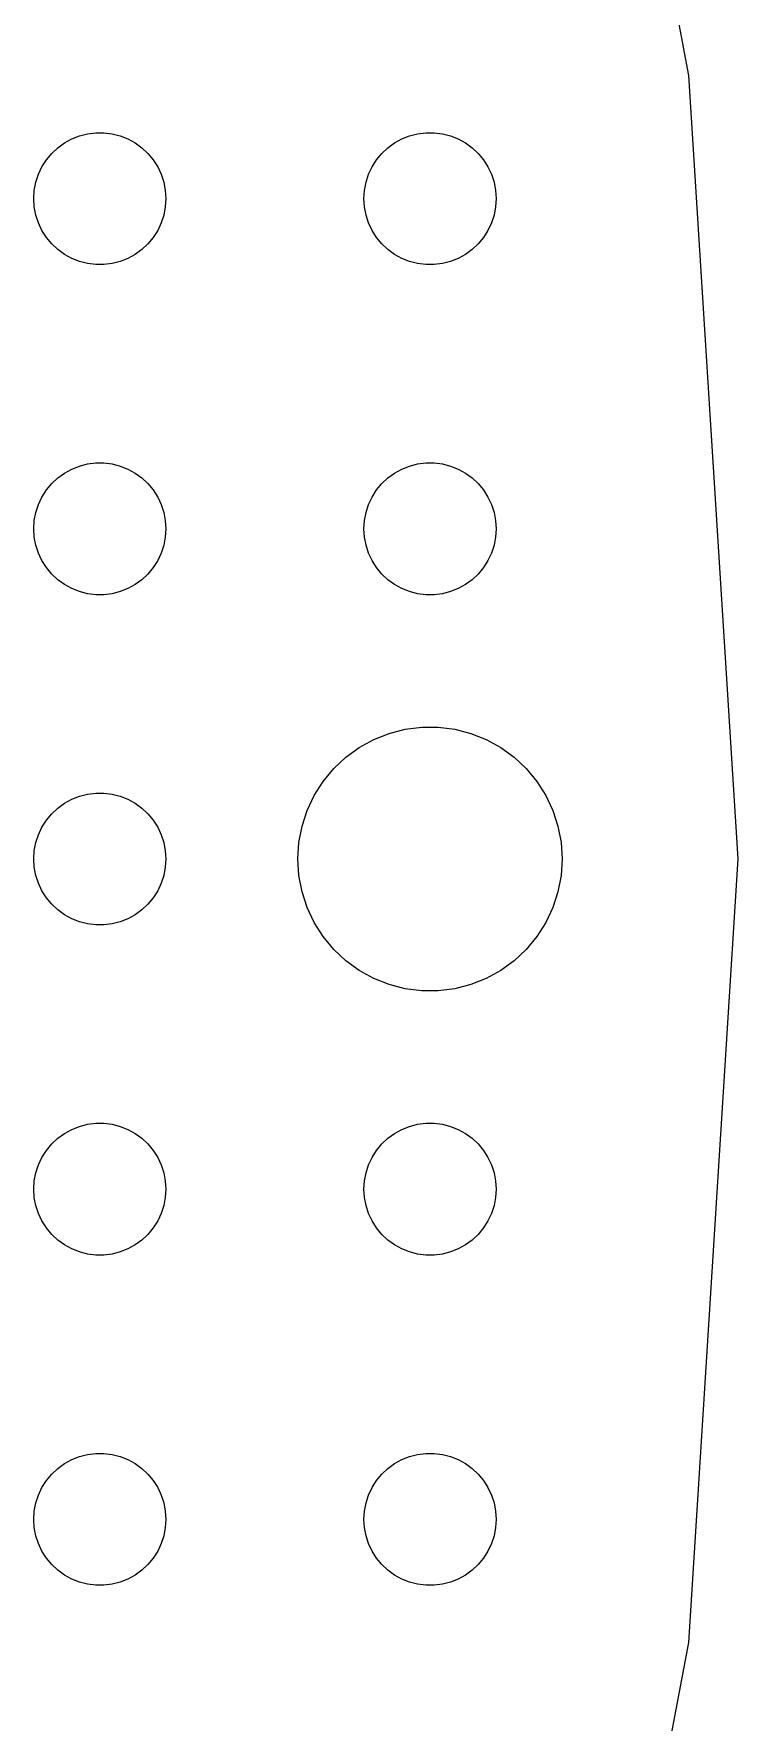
# Model space of a CAD drawing. Header units: metres. Extents: x -142 to 142, y -142 to 142.
# Drawn here: x 126 to 142, y -19.61 to 18.74 of the extents above; entities that cross this region are included whole.
import ezdxf

# ---------------------------------------------------------------- set-up
doc = ezdxf.new("R2010")
doc.units = ezdxf.units.M

msp = doc.modelspace()

# ---------------------------------------------------------------- linework, layer by layer
for p, q in [((140.88, 17.7973), (137.539, 35.314)), ((142, 0), (140.88, 17.7973)), ((127.219, 16.4734), (127.406, 16.497)), ((127.406, 16.497), (127.594, 16.497)), ((127.594, 16.497), (127.781, 16.4734)), ((134.719, 16.4734), (134.906, 16.497)), ((134.906, 16.497), (135.094, 16.497)), ((135.094, 16.497), (135.281, 16.4734)), ((126.407, 16.0268), (126.544, 16.1558)), ((126.544, 16.1558), (126.696, 16.2665)), ((126.696, 16.2665), (126.861, 16.3572)), ((126.861, 16.3572), (127.036, 16.4266)), ((127.036, 16.4266), (127.219, 16.4734)), ((127.781, 16.4734), (127.964, 16.4266)), ((127.964, 16.4266), (128.139, 16.3572)), ((128.139, 16.3572), (128.304, 16.2665)), ((128.304, 16.2665), (128.456, 16.1558)), ((128.456, 16.1558), (128.593, 16.0268)), ((133.907, 16.0268), (134.044, 16.1558)), ((134.044, 16.1558), (134.196, 16.2665)), ((134.196, 16.2665), (134.361, 16.3572)), ((134.361, 16.3572), (134.536, 16.4266)), ((134.536, 16.4266), (134.719, 16.4734)), ((135.281, 16.4734), (135.464, 16.4266)), ((135.464, 16.4266), (135.639, 16.3572)), ((135.639, 16.3572), (135.804, 16.2665)), ((135.804, 16.2665), (135.956, 16.1558)), ((135.956, 16.1558), (136.093, 16.0268)), ((126.186, 15.7226), (126.286, 15.8817)), ((126.286, 15.8817), (126.407, 16.0268)), ((128.593, 16.0268), (128.714, 15.8817)), ((128.714, 15.8817), (128.814, 15.7226)), ((133.686, 15.7226), (133.786, 15.8817)), ((133.786, 15.8817), (133.907, 16.0268)), ((136.093, 16.0268), (136.214, 15.8817)), ((136.214, 15.8817), (136.314, 15.7226)), ((126.012, 15.188), (126.047, 15.373)), ((126.047, 15.373), (126.105, 15.5522)), ((126.105, 15.5522), (126.186, 15.7226)), ((128.814, 15.7226), (128.895, 15.5522)), ((128.895, 15.5522), (128.953, 15.373)), ((128.953, 15.373), (128.988, 15.188)), ((133.512, 15.188), (133.547, 15.373)), ((133.547, 15.373), (133.605, 15.5522)), ((133.605, 15.5522), (133.686, 15.7226)), ((136.314, 15.7226), (136.395, 15.5522)), ((136.395, 15.5522), (136.453, 15.373)), ((136.453, 15.373), (136.488, 15.188)), ((126, 15), (126.012, 15.188)), ((126.012, 14.812), (126, 15)), ((128.988, 15.188), (129, 15)), ((129, 15), (128.988, 14.812)), ((133.5, 15), (133.512, 15.188)), ((133.512, 14.812), (133.5, 15)), ((136.488, 15.188), (136.5, 15)), ((136.5, 15), (136.488, 14.812)), ((126.047, 14.627), (126.012, 14.812)), ((126.105, 14.4478), (126.047, 14.627)), ((128.953, 14.627), (128.895, 14.4478)), ((128.988, 14.812), (128.953, 14.627)), ((133.547, 14.627), (133.512, 14.812)), ((133.605, 14.4478), (133.547, 14.627)), ((136.453, 14.627), (136.395, 14.4478)), ((136.488, 14.812), (136.453, 14.627)), ((126.186, 14.2774), (126.105, 14.4478)), ((126.286, 14.1183), (126.186, 14.2774)), ((128.814, 14.2774), (128.714, 14.1183)), ((128.895, 14.4478), (128.814, 14.2774)), ((133.686, 14.2774), (133.605, 14.4478)), ((133.786, 14.1183), (133.686, 14.2774)), ((136.314, 14.2774), (136.214, 14.1183)), ((136.395, 14.4478), (136.314, 14.2774)), ((126.407, 13.9732), (126.286, 14.1183)), ((126.544, 13.8442), (126.407, 13.9732)), ((126.696, 13.7335), (126.544, 13.8442)), ((128.456, 13.8442), (128.304, 13.7335)), ((128.593, 13.9732), (128.456, 13.8442)), ((128.714, 14.1183), (128.593, 13.9732)), ((133.907, 13.9732), (133.786, 14.1183)), ((134.044, 13.8442), (133.907, 13.9732)), ((134.196, 13.7335), (134.044, 13.8442)), ((135.956, 13.8442), (135.804, 13.7335)), ((136.093, 13.9732), (135.956, 13.8442)), ((136.214, 14.1183), (136.093, 13.9732)), ((126.861, 13.6427), (126.696, 13.7335)), ((127.036, 13.5734), (126.861, 13.6427)), ((127.219, 13.5266), (127.036, 13.5734)), ((127.406, 13.5029), (127.219, 13.5266)), ((127.594, 13.5029), (127.406, 13.5029)), ((127.781, 13.5266), (127.594, 13.5029)), ((127.964, 13.5734), (127.781, 13.5266)), ((128.139, 13.6427), (127.964, 13.5734)), ((128.304, 13.7335), (128.139, 13.6427)), ((134.361, 13.6427), (134.196, 13.7335)), ((134.536, 13.5734), (134.361, 13.6427)), ((134.719, 13.5266), (134.536, 13.5734)), ((134.906, 13.5029), (134.719, 13.5266)), ((135.094, 13.5029), (134.906, 13.5029)), ((135.281, 13.5266), (135.094, 13.5029)), ((135.464, 13.5734), (135.281, 13.5266)), ((135.639, 13.6427), (135.464, 13.5734)), ((135.804, 13.7335), (135.639, 13.6427)), ((126.696, 8.76648), (126.861, 8.85724)), ((126.861, 8.85724), (127.036, 8.92657)), ((127.036, 8.92657), (127.219, 8.97342)), ((127.219, 8.97342), (127.406, 8.99704)), ((127.406, 8.99704), (127.594, 8.99704)), ((127.594, 8.99704), (127.781, 8.97342)), ((127.781, 8.97342), (127.964, 8.92657)), ((127.964, 8.92657), (128.139, 8.85724)), ((128.139, 8.85724), (128.304, 8.76648)), ((134.196, 8.76648), (134.361, 8.85724)), ((134.361, 8.85724), (134.536, 8.92657)), ((134.536, 8.92657), (134.719, 8.97342)), ((134.719, 8.97342), (134.906, 8.99704)), ((134.906, 8.99704), (135.094, 8.99704)), ((135.094, 8.99704), (135.281, 8.97342)), ((135.281, 8.97342), (135.464, 8.92657)), ((135.464, 8.92657), (135.639, 8.85724)), ((135.639, 8.85724), (135.804, 8.76648)), ((126.286, 8.38167), (126.407, 8.52681)), ((126.407, 8.52681), (126.544, 8.65576)), ((126.544, 8.65576), (126.696, 8.76648)), ((128.304, 8.76648), (128.456, 8.65576)), ((128.456, 8.65576), (128.593, 8.52681)), ((128.593, 8.52681), (128.714, 8.38167)), ((133.786, 8.38167), (133.907, 8.52681)), ((133.907, 8.52681), (134.044, 8.65576)), ((134.044, 8.65576), (134.196, 8.76648)), ((135.804, 8.76648), (135.956, 8.65576)), ((135.956, 8.65576), (136.093, 8.52681)), ((136.093, 8.52681), (136.214, 8.38167)), ((126.105, 8.05219), (126.186, 8.22263)), ((126.186, 8.22263), (126.286, 8.38167)), ((128.714, 8.38167), (128.814, 8.22263)), ((128.814, 8.22263), (128.895, 8.05219)), ((133.605, 8.05219), (133.686, 8.22263)), ((133.686, 8.22263), (133.786, 8.38167)), ((136.214, 8.38167), (136.314, 8.22263)), ((136.314, 8.22263), (136.395, 8.05219)), ((126, 7.5), (126.012, 7.68799)), ((126.012, 7.68799), (126.047, 7.87303)), ((126.047, 7.87303), (126.105, 8.05219)), ((128.895, 8.05219), (128.953, 7.87303)), ((128.953, 7.87303), (128.988, 7.68799)), ((128.988, 7.68799), (129, 7.5)), ((133.5, 7.5), (133.512, 7.68799)), ((133.512, 7.68799), (133.547, 7.87303)), ((133.547, 7.87303), (133.605, 8.05219)), ((136.395, 8.05219), (136.453, 7.87303)), ((136.453, 7.87303), (136.488, 7.68799)), ((136.488, 7.68799), (136.5, 7.5)), ((126.012, 7.312), (126, 7.5)), ((126.047, 7.12695), (126.012, 7.312)), ((128.988, 7.312), (128.953, 7.12695)), ((129, 7.5), (128.988, 7.312)), ((133.512, 7.312), (133.5, 7.5)), ((133.547, 7.12695), (133.512, 7.312)), ((136.488, 7.312), (136.453, 7.12695)), ((136.5, 7.5), (136.488, 7.312)), ((126.105, 6.9478), (126.047, 7.12695)), ((126.186, 6.77736), (126.105, 6.9478)), ((128.895, 6.9478), (128.814, 6.77736)), ((128.953, 7.12695), (128.895, 6.9478)), ((133.605, 6.9478), (133.547, 7.12695)), ((133.686, 6.77736), (133.605, 6.9478)), ((136.395, 6.9478), (136.314, 6.77736)), ((136.453, 7.12695), (136.395, 6.9478)), ((126.286, 6.61832), (126.186, 6.77736)), ((126.407, 6.47318), (126.286, 6.61832)), ((128.714, 6.61832), (128.593, 6.47318)), ((128.814, 6.77736), (128.714, 6.61832)), ((133.786, 6.61832), (133.686, 6.77736)), ((133.907, 6.47318), (133.786, 6.61832)), ((136.214, 6.61832), (136.093, 6.47318)), ((136.314, 6.77736), (136.214, 6.61832)), ((126.544, 6.34422), (126.407, 6.47318)), ((126.696, 6.23351), (126.544, 6.34422)), ((126.861, 6.14275), (126.696, 6.23351)), ((127.036, 6.07341), (126.861, 6.14275)), ((128.139, 6.14275), (127.964, 6.07341)), ((128.304, 6.23351), (128.139, 6.14275)), ((128.456, 6.34422), (128.304, 6.23351)), ((128.593, 6.47318), (128.456, 6.34422)), ((134.044, 6.34422), (133.907, 6.47318)), ((134.196, 6.23351), (134.044, 6.34422)), ((134.361, 6.14275), (134.196, 6.23351)), ((134.536, 6.07341), (134.361, 6.14275)), ((135.639, 6.14275), (135.464, 6.07341)), ((135.804, 6.23351), (135.639, 6.14275)), ((135.956, 6.34422), (135.804, 6.23351)), ((136.093, 6.47318), (135.956, 6.34422)), ((127.219, 6.02657), (127.036, 6.07341)), ((127.406, 6.00294), (127.219, 6.02657)), ((127.594, 6.00294), (127.406, 6.00294)), ((127.781, 6.02657), (127.594, 6.00294)), ((127.964, 6.07341), (127.781, 6.02657)), ((134.719, 6.02657), (134.536, 6.07341)), ((134.906, 6.00294), (134.719, 6.02657)), ((135.094, 6.00294), (134.906, 6.00294)), ((135.281, 6.02657), (135.094, 6.00294)), ((135.464, 6.07341), (135.281, 6.02657)), ((133.393, 2.53297), (133.723, 2.71448)), ((133.723, 2.71448), (134.073, 2.85316)), ((134.073, 2.85316), (134.438, 2.94685)), ((134.438, 2.94685), (134.812, 2.99408)), ((134.812, 2.99408), (135.188, 2.99408)), ((135.188, 2.99408), (135.562, 2.94685)), ((135.562, 2.94685), (135.927, 2.85316)), ((135.927, 2.85316), (136.277, 2.71448)), ((136.277, 2.71448), (136.607, 2.53297)), ((132.813, 2.05363), (133.088, 2.31154)), ((133.088, 2.31154), (133.393, 2.53297)), ((136.607, 2.53297), (136.912, 2.31154)), ((136.912, 2.31154), (137.187, 2.05363)), ((132.573, 1.76335), (132.813, 2.05363)), ((137.187, 2.05363), (137.427, 1.76335)), ((132.371, 1.44525), (132.573, 1.76335)), ((137.427, 1.76335), (137.629, 1.44525)), ((126.407, 1.02681), (126.544, 1.15576)), ((126.544, 1.15576), (126.696, 1.26648)), ((126.696, 1.26648), (126.861, 1.35724)), ((126.861, 1.35724), (127.036, 1.42657)), ((127.036, 1.42657), (127.219, 1.47342)), ((127.219, 1.47342), (127.406, 1.49704)), ((127.406, 1.49704), (127.594, 1.49704)), ((127.594, 1.49704), (127.781, 1.47342)), ((127.781, 1.47342), (127.964, 1.42657)), ((127.964, 1.42657), (128.139, 1.35724)), ((128.139, 1.35724), (128.304, 1.26648)), ((128.304, 1.26648), (128.456, 1.15576)), ((128.456, 1.15576), (128.593, 1.02681)), ((132.211, 1.10437), (132.371, 1.44525)), ((137.629, 1.44525), (137.789, 1.10437)), ((126.186, 0.72263), (126.286, 0.88167)), ((126.286, 0.88167), (126.407, 1.02681)), ((128.593, 1.02681), (128.714, 0.88167)), ((128.714, 0.88167), (128.814, 0.72263)), ((132.094, 0.74606), (132.211, 1.10437)), ((137.789, 1.10437), (137.906, 0.74606)), ((126.047, 0.37303), (126.105, 0.55219)), ((126.105, 0.55219), (126.186, 0.72263)), ((128.814, 0.72263), (128.895, 0.55219)), ((128.895, 0.55219), (128.953, 0.37303)), ((132.024, 0.37599), (132.094, 0.74606)), ((137.906, 0.74606), (137.976, 0.37599)), ((126, 0), (126.012, 0.18799)), ((126.012, -0.18799), (126, 0)), ((126.012, 0.18799), (126.047, 0.37303)), ((128.953, 0.37303), (128.988, 0.18799)), ((128.988, 0.18799), (129, 0)), ((129, 0), (128.988, -0.18799)), ((132, 0), (132.024, 0.37599)), ((132.024, -0.37599), (132, 0)), ((137.976, 0.37599), (138, 0)), ((138, 0), (137.976, -0.37599)), ((140.88, -17.7973), (142, 0)), ((126.047, -0.37303), (126.012, -0.18799)), ((126.105, -0.55219), (126.047, -0.37303)), ((128.953, -0.37303), (128.895, -0.55219)), ((128.988, -0.18799), (128.953, -0.37303)), ((132.094, -0.74606), (132.024, -0.37599)), ((137.976, -0.37599), (137.906, -0.74606)), ((126.186, -0.72263), (126.105, -0.55219)), ((126.286, -0.88167), (126.186, -0.72263)), ((128.814, -0.72263), (128.714, -0.88167)), ((128.895, -0.55219), (128.814, -0.72263)), ((132.211, -1.10437), (132.094, -0.74606)), ((137.906, -0.74606), (137.789, -1.10437)), ((126.407, -1.02681), (126.286, -0.88167)), ((126.544, -1.15576), (126.407, -1.02681)), ((128.593, -1.02681), (128.456, -1.15576)), ((128.714, -0.88167), (128.593, -1.02681)), ((132.371, -1.44525), (132.211, -1.10437)), ((137.789, -1.10437), (137.629, -1.44525)), ((126.696, -1.26648), (126.544, -1.15576)), ((126.861, -1.35724), (126.696, -1.26648)), ((127.036, -1.42657), (126.861, -1.35724)), ((127.219, -1.47342), (127.036, -1.42657)), ((127.406, -1.49704), (127.219, -1.47342)), ((127.594, -1.49704), (127.406, -1.49704)), ((127.781, -1.47342), (127.594, -1.49704)), ((127.964, -1.42657), (127.781, -1.47342)), ((128.139, -1.35724), (127.964, -1.42657)), ((128.304, -1.26648), (128.139, -1.35724)), ((128.456, -1.15576), (128.304, -1.26648)), ((132.573, -1.76335), (132.371, -1.44525)), ((137.629, -1.44525), (137.427, -1.76335)), ((132.813, -2.05363), (132.573, -1.76335)), ((137.427, -1.76335), (137.187, -2.05363)), ((133.088, -2.31154), (132.813, -2.05363)), ((137.187, -2.05363), (136.912, -2.31154)), ((133.393, -2.53297), (133.088, -2.31154)), ((133.723, -2.71448), (133.393, -2.53297)), ((136.607, -2.53297), (136.277, -2.71448)), ((136.912, -2.31154), (136.607, -2.53297)), ((134.073, -2.85316), (133.723, -2.71448)), ((134.438, -2.94685), (134.073, -2.85316)), ((134.812, -2.99408), (134.438, -2.94685)), ((135.188, -2.99408), (134.812, -2.99408)), ((135.562, -2.94685), (135.188, -2.99408)), ((135.927, -2.85316), (135.562, -2.94685)), ((136.277, -2.71448), (135.927, -2.85316)), ((126.861, -6.14275), (127.036, -6.07341)), ((127.036, -6.07341), (127.219, -6.02657)), ((127.219, -6.02657), (127.406, -6.00294)), ((127.406, -6.00294), (127.594, -6.00294)), ((127.594, -6.00294), (127.781, -6.02657)), ((127.781, -6.02657), (127.964, -6.07341)), ((127.964, -6.07341), (128.139, -6.14275)), ((134.361, -6.14275), (134.536, -6.07341)), ((134.536, -6.07341), (134.719, -6.02657)), ((134.719, -6.02657), (134.906, -6.00294)), ((134.906, -6.00294), (135.094, -6.00294)), ((135.094, -6.00294), (135.281, -6.02657)), ((135.281, -6.02657), (135.464, -6.07341)), ((135.464, -6.07341), (135.639, -6.14275)), ((126.286, -6.61832), (126.407, -6.47318)), ((126.407, -6.47318), (126.544, -6.34422)), ((126.544, -6.34422), (126.696, -6.23351)), ((126.696, -6.23351), (126.861, -6.14275)), ((128.139, -6.14275), (128.304, -6.23351)), ((128.304, -6.23351), (128.456, -6.34422)), ((128.456, -6.34422), (128.593, -6.47318)), ((128.593, -6.47318), (128.714, -6.61832)), ((133.786, -6.61832), (133.907, -6.47318)), ((133.907, -6.47318), (134.044, -6.34422)), ((134.044, -6.34422), (134.196, -6.23351)), ((134.196, -6.23351), (134.361, -6.14275)), ((135.639, -6.14275), (135.804, -6.23351)), ((135.804, -6.23351), (135.956, -6.34422)), ((135.956, -6.34422), (136.093, -6.47318)), ((136.093, -6.47318), (136.214, -6.61832)), ((126.105, -6.9478), (126.186, -6.77736)), ((126.186, -6.77736), (126.286, -6.61832)), ((128.714, -6.61832), (128.814, -6.77736)), ((128.814, -6.77736), (128.895, -6.9478)), ((133.605, -6.9478), (133.686, -6.77736)), ((133.686, -6.77736), (133.786, -6.61832)), ((136.214, -6.61832), (136.314, -6.77736)), ((136.314, -6.77736), (136.395, -6.9478)), ((126.012, -7.312), (126.047, -7.12695)), ((126.047, -7.12695), (126.105, -6.9478)), ((128.895, -6.9478), (128.953, -7.12695)), ((128.953, -7.12695), (128.988, -7.312)), ((133.512, -7.312), (133.547, -7.12695)), ((133.547, -7.12695), (133.605, -6.9478)), ((136.395, -6.9478), (136.453, -7.12695)), ((136.453, -7.12695), (136.488, -7.312)), ((126, -7.5), (126.012, -7.312)), ((126.012, -7.68799), (126, -7.5)), ((128.988, -7.312), (129, -7.5)), ((129, -7.5), (128.988, -7.68799)), ((133.5, -7.5), (133.512, -7.312)), ((133.512, -7.68799), (133.5, -7.5)), ((136.488, -7.312), (136.5, -7.5)), ((136.5, -7.5), (136.488, -7.68799)), ((126.047, -7.87303), (126.012, -7.68799)), ((126.105, -8.05219), (126.047, -7.87303)), ((126.186, -8.22263), (126.105, -8.05219)), ((128.895, -8.05219), (128.814, -8.22263)), ((128.953, -7.87303), (128.895, -8.05219)), ((128.988, -7.68799), (128.953, -7.87303)), ((133.547, -7.87303), (133.512, -7.68799)), ((133.605, -8.05219), (133.547, -7.87303)), ((133.686, -8.22263), (133.605, -8.05219)), ((136.395, -8.05219), (136.314, -8.22263)), ((136.453, -7.87303), (136.395, -8.05219)), ((136.488, -7.68799), (136.453, -7.87303)), ((126.286, -8.38167), (126.186, -8.22263)), ((126.407, -8.52681), (126.286, -8.38167)), ((128.714, -8.38167), (128.593, -8.52681)), ((128.814, -8.22263), (128.714, -8.38167)), ((133.786, -8.38167), (133.686, -8.22263)), ((133.907, -8.52681), (133.786, -8.38167)), ((136.214, -8.38167), (136.093, -8.52681)), ((136.314, -8.22263), (136.214, -8.38167)), ((126.544, -8.65576), (126.407, -8.52681)), ((126.696, -8.76648), (126.544, -8.65576)), ((126.861, -8.85724), (126.696, -8.76648)), ((128.304, -8.76648), (128.139, -8.85724)), ((128.456, -8.65576), (128.304, -8.76648)), ((128.593, -8.52681), (128.456, -8.65576)), ((134.044, -8.65576), (133.907, -8.52681)), ((134.196, -8.76648), (134.044, -8.65576)), ((134.361, -8.85724), (134.196, -8.76648)), ((135.804, -8.76648), (135.639, -8.85724)), ((135.956, -8.65576), (135.804, -8.76648)), ((136.093, -8.52681), (135.956, -8.65576)), ((127.036, -8.92657), (126.861, -8.85724)), ((127.219, -8.97342), (127.036, -8.92657)), ((127.406, -8.99704), (127.219, -8.97342)), ((127.594, -8.99704), (127.406, -8.99704)), ((127.781, -8.97342), (127.594, -8.99704)), ((127.964, -8.92657), (127.781, -8.97342)), ((128.139, -8.85724), (127.964, -8.92657)), ((134.536, -8.92657), (134.361, -8.85724)), ((134.719, -8.97342), (134.536, -8.92657)), ((134.906, -8.99704), (134.719, -8.97342)), ((135.094, -8.99704), (134.906, -8.99704)), ((135.281, -8.97342), (135.094, -8.99704)), ((135.464, -8.92657), (135.281, -8.97342)), ((135.639, -8.85724), (135.464, -8.92657)), ((126.544, -13.8442), (126.696, -13.7335)), ((126.696, -13.7335), (126.861, -13.6427)), ((126.861, -13.6427), (127.036, -13.5734)), ((127.036, -13.5734), (127.219, -13.5266)), ((127.219, -13.5266), (127.406, -13.5029)), ((127.406, -13.5029), (127.594, -13.5029)), ((127.594, -13.5029), (127.781, -13.5266)), ((127.781, -13.5266), (127.964, -13.5734)), ((127.964, -13.5734), (128.139, -13.6427)), ((128.139, -13.6427), (128.304, -13.7335)), ((128.304, -13.7335), (128.456, -13.8442)), ((134.044, -13.8442), (134.196, -13.7335)), ((134.196, -13.7335), (134.361, -13.6427)), ((134.361, -13.6427), (134.536, -13.5734)), ((134.536, -13.5734), (134.719, -13.5266)), ((134.719, -13.5266), (134.906, -13.5029)), ((134.906, -13.5029), (135.094, -13.5029)), ((135.094, -13.5029), (135.281, -13.5266)), ((135.281, -13.5266), (135.464, -13.5734)), ((135.464, -13.5734), (135.639, -13.6427)), ((135.639, -13.6427), (135.804, -13.7335)), ((135.804, -13.7335), (135.956, -13.8442)), ((126.186, -14.2774), (126.286, -14.1183)), ((126.286, -14.1183), (126.407, -13.9732)), ((126.407, -13.9732), (126.544, -13.8442)), ((128.456, -13.8442), (128.593, -13.9732)), ((128.593, -13.9732), (128.714, -14.1183)), ((128.714, -14.1183), (128.814, -14.2774)), ((133.686, -14.2774), (133.786, -14.1183)), ((133.786, -14.1183), (133.907, -13.9732)), ((133.907, -13.9732), (134.044, -13.8442)), ((135.956, -13.8442), (136.093, -13.9732)), ((136.093, -13.9732), (136.214, -14.1183)), ((136.214, -14.1183), (136.314, -14.2774)), ((126.047, -14.627), (126.105, -14.4478)), ((126.105, -14.4478), (126.186, -14.2774)), ((128.814, -14.2774), (128.895, -14.4478)), ((128.895, -14.4478), (128.953, -14.627)), ((133.547, -14.627), (133.605, -14.4478)), ((133.605, -14.4478), (133.686, -14.2774)), ((136.314, -14.2774), (136.395, -14.4478)), ((136.395, -14.4478), (136.453, -14.627)), ((126, -15), (126.012, -14.812)), ((126.012, -14.812), (126.047, -14.627)), ((128.953, -14.627), (128.988, -14.812)), ((128.988, -14.812), (129, -15)), ((133.5, -15), (133.512, -14.812)), ((133.512, -14.812), (133.547, -14.627)), ((136.453, -14.627), (136.488, -14.812)), ((136.488, -14.812), (136.5, -15)), ((126.012, -15.188), (126, -15)), ((126.047, -15.373), (126.012, -15.188)), ((128.988, -15.188), (128.953, -15.373)), ((129, -15), (128.988, -15.188)), ((133.512, -15.188), (133.5, -15)), ((133.547, -15.373), (133.512, -15.188)), ((136.488, -15.188), (136.453, -15.373)), ((136.5, -15), (136.488, -15.188)), ((126.105, -15.5522), (126.047, -15.373)), ((126.186, -15.7226), (126.105, -15.5522)), ((126.286, -15.8817), (126.186, -15.7226)), ((128.814, -15.7226), (128.714, -15.8817)), ((128.895, -15.5522), (128.814, -15.7226)), ((128.953, -15.373), (128.895, -15.5522)), ((133.605, -15.5522), (133.547, -15.373)), ((133.686, -15.7226), (133.605, -15.5522)), ((133.786, -15.8817), (133.686, -15.7226)), ((136.314, -15.7226), (136.214, -15.8817)), ((136.395, -15.5522), (136.314, -15.7226)), ((136.453, -15.373), (136.395, -15.5522)), ((126.407, -16.0268), (126.286, -15.8817)), ((126.544, -16.1558), (126.407, -16.0268)), ((128.593, -16.0268), (128.456, -16.1558)), ((128.714, -15.8817), (128.593, -16.0268)), ((133.907, -16.0268), (133.786, -15.8817)), ((134.044, -16.1558), (133.907, -16.0268)), ((136.093, -16.0268), (135.956, -16.1558)), ((136.214, -15.8817), (136.093, -16.0268)), ((126.696, -16.2665), (126.544, -16.1558)), ((126.861, -16.3572), (126.696, -16.2665)), ((127.036, -16.4266), (126.861, -16.3572)), ((127.219, -16.4734), (127.036, -16.4266)), ((127.406, -16.497), (127.219, -16.4734)), ((127.781, -16.4734), (127.594, -16.497)), ((127.964, -16.4266), (127.781, -16.4734)), ((128.139, -16.3572), (127.964, -16.4266)), ((128.304, -16.2665), (128.139, -16.3572)), ((128.456, -16.1558), (128.304, -16.2665)), ((134.196, -16.2665), (134.044, -16.1558)), ((134.361, -16.3572), (134.196, -16.2665)), ((134.536, -16.4266), (134.361, -16.3572)), ((134.719, -16.4734), (134.536, -16.4266)), ((134.906, -16.497), (134.719, -16.4734)), ((135.281, -16.4734), (135.094, -16.497)), ((135.464, -16.4266), (135.281, -16.4734)), ((135.639, -16.3572), (135.464, -16.4266)), ((135.804, -16.2665), (135.639, -16.3572)), ((135.956, -16.1558), (135.804, -16.2665)), ((127.594, -16.497), (127.406, -16.497)), ((135.094, -16.497), (134.906, -16.497)), ((137.539, -35.314), (140.88, -17.7973))]:
    msp.add_line(p, q)

doc.saveas('drawing.dxf')
